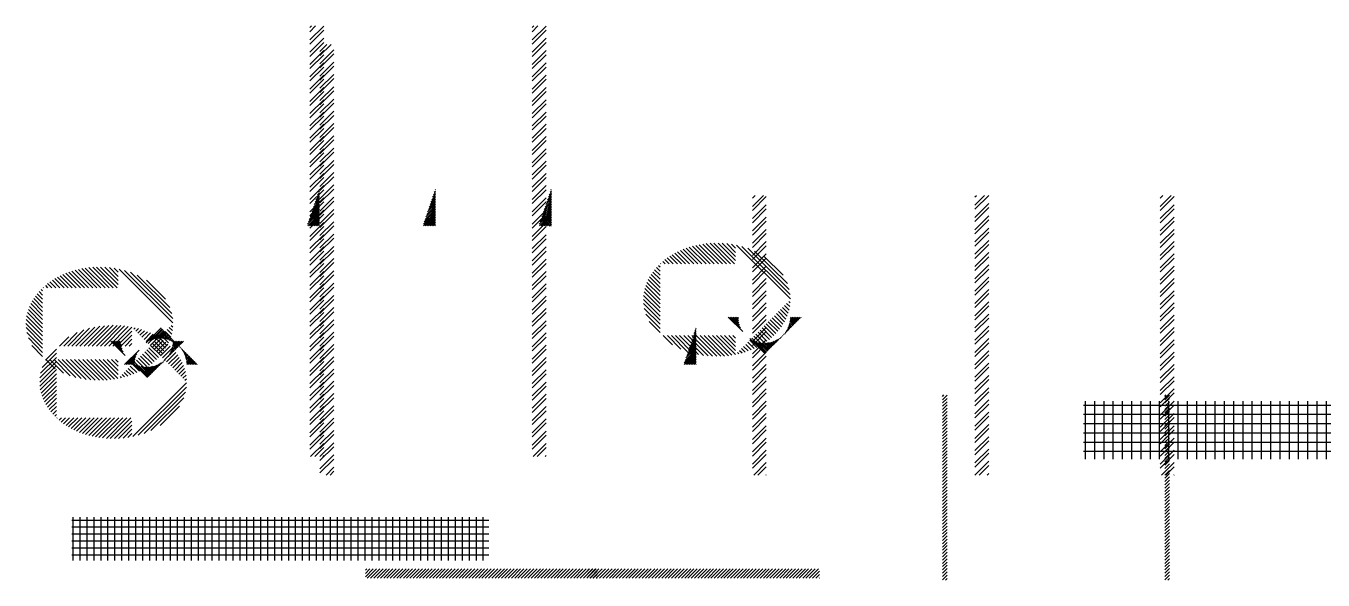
# Paper-space layout 'Layout1' of a CAD drawing. Extents: x -542 to 3071708, y -2912 to 2371007.
# Drawn here: x 19592 to 33588, y 20091 to 26077 of the extents above; entities that cross this region are included whole.
import ezdxf

# ---------------------------------------------------------------- set-up
doc = ezdxf.new("R2010")
doc.units = 0
doc.header["$LTSCALE"] = 500
doc.layers.get('0').update_dxf_attribs({"linetype": 'CONTINUOUS'})
doc.layers.add('DIM', color=2, linetype='CONTINUOUS')

# ---------------------------------------------------------------- blocks, each defined once
blk = doc.blocks.new('*X')
at = {"color": 0}
for p, q in [((1902, 25546), (2116, 25760)), ((1947, 25546), (2166, 25766)), ((1991, 25546), (2214, 25769)), ((2035, 25546), (2259, 25770)), ((2079, 25546), (2302, 25769)), ((2123, 25546), (2344, 25767)), ((2168, 25546), (2384, 25763)), ((2212, 25546), (2423, 25757)), ((1681, 25546), (1783, 25647)), ((1726, 25546), (1873, 25693)), ((1770, 25546), (1944, 25720)), ((1814, 25546), (2006, 25738)), ((1858, 25546), (2063, 25751)), ((2256, 25546), (2460, 25750)), ((2300, 25546), (2462, 25708)), ((2344, 25546), (2462, 25664)), ((2389, 25546), (2462, 25619)), ((2483, 25729), (2496, 25743)), ((2505, 25707), (2532, 25734)), ((2527, 25685), (2566, 25724)), ((2549, 25663), (2599, 25712)), ((2571, 25641), (2631, 25700)), ((2593, 25618), (2662, 25687)), ((2615, 25596), (2692, 25673)), ((2616, 25579), (2778, 25741)), ((2638, 25574), (2720, 25657)), ((2655, 25601), (2787, 25733)), ((2660, 25552), (2748, 25641)), ((2682, 25530), (2775, 25624)), ((2684, 25612), (2796, 25724)), ((2709, 25619), (2805, 25715)), ((2731, 25623), (2814, 25706)), ((2750, 25625), (2822, 25697)), ((2769, 25626), (2831, 25688)), ((2786, 25626), (2840, 25680)), ((2803, 25624), (2849, 25671)), ((2818, 25622), (2858, 25662)), ((2833, 25619), (2867, 25653)), ((2847, 25616), (2875, 25644)), ((2860, 25612), (2884, 25635)), ((2873, 25607), (2893, 25627)), ((2886, 25602), (2902, 25618)), ((1529, 25394), (1647, 25512)), ((2383, 25346), (2539, 25502)), ((2433, 25546), (2462, 25575)), ((2704, 25508), (2801, 25606)), ((2726, 25486), (2827, 25587)), ((2748, 25464), (2851, 25567)), ((2770, 25442), (2874, 25546)), ((2792, 25420), (2896, 25523)), ((2814, 25398), (2917, 25500)), ((2836, 25375), (2937, 25476)), ((2898, 25596), (2911, 25609)), ((2909, 25590), (2920, 25600)), ((2920, 25583), (2928, 25591)), ((2931, 25576), (2937, 25582)), ((2941, 25569), (2946, 25574)), ((2951, 25561), (2955, 25565)), ((2960, 25553), (2964, 25556)), ((2970, 25544), (2973, 25547)), ((2978, 25535), (2981, 25538)), ((2986, 25525), (2990, 25529)), ((2994, 25516), (2999, 25521)), ((3002, 25505), (3008, 25512)), ((3009, 25495), (3017, 25503)), ((3015, 25484), (3026, 25494)), ((3021, 25472), (3035, 25485)), ((3027, 25460), (3043, 25476)), ((16532, 25477), (16536, 25481)), ((1467, 25155), (1647, 25335)), ((1469, 25201), (1647, 25379)), ((1476, 25253), (1647, 25424)), ((1493, 25313), (1647, 25468)), ((2401, 25346), (2516, 25462)), ((2418, 25346), (2505, 25433)), ((2436, 25346), (2498, 25409)), ((2454, 25346), (2494, 25387)), ((2471, 25346), (2492, 25367)), ((2489, 25346), (2491, 25349)), ((2858, 25353), (2956, 25450)), ((2881, 25331), (2973, 25424)), ((2903, 25309), (2990, 25396)), ((2925, 25287), (3005, 25367)), ((2947, 25265), (3019, 25337)), ((3032, 25448), (3052, 25467)), ((3037, 25435), (3061, 25459)), ((3041, 25421), (3070, 25450)), ((3045, 25407), (3079, 25441)), ((3047, 25392), (3088, 25432)), ((3050, 25377), (3096, 25423)), ((3051, 25360), (3105, 25414)), ((3055, 25346), (3114, 25406)), ((3072, 25346), (3123, 25397)), ((3090, 25346), (3132, 25388)), ((3108, 25346), (3141, 25379)), ((3125, 25346), (3149, 25370)), ((3143, 25346), (3158, 25361)), ((3161, 25346), (3167, 25353)), ((16460, 25264), (16536, 25339)), ((16469, 25290), (16536, 25357)), ((16478, 25317), (16536, 25375)), ((16487, 25343), (16536, 25392)), ((16496, 25370), (16536, 25410)), ((16505, 25397), (16536, 25428)), ((16514, 25423), (16536, 25445)), ((16523, 25450), (16536, 25463)), ((1469, 25113), (1647, 25291)), ((1474, 25074), (1647, 25247)), ((1482, 25038), (1647, 25203)), ((2969, 25243), (3030, 25304)), ((2991, 25221), (3040, 25270)), ((3013, 25199), (3048, 25233)), ((16406, 25104), (16536, 25233)), ((16407, 25087), (16536, 25216)), ((16415, 25130), (16536, 25251)), ((16424, 25157), (16536, 25269)), ((16425, 25087), (16536, 25198)), ((16433, 25184), (16536, 25286)), ((16442, 25210), (16536, 25304)), ((16451, 25237), (16536, 25322)), ((1493, 25004), (1647, 25159)), ((1505, 24972), (1647, 25114)), ((1519, 24942), (1647, 25070)), ((2472, 24569), (3053, 25150)), ((2530, 24583), (3050, 25103)), ((3035, 25177), (3052, 25193)), ((16442, 25087), (16536, 25180)), ((16460, 25087), (16536, 25163)), ((16478, 25087), (16536, 25145)), ((16495, 25087), (16536, 25127)), ((16513, 25087), (16536, 25110)), ((16531, 25087), (16536, 25092)), ((1535, 24913), (1647, 25026)), ((1551, 24886), (1647, 24982)), ((1569, 24860), (1647, 24938)), ((2594, 24603), (3041, 25049)), ((2668, 24633), (3021, 24985)), ((1588, 24835), (1647, 24893)), ((1609, 24811), (1647, 24849)), ((1630, 24788), (1647, 24805)), ((2768, 24688), (2974, 24895)), ((1652, 24766), (1657, 24770)), ((1676, 24745), (1701, 24770)), ((1700, 24725), (1745, 24770)), ((1725, 24706), (1790, 24770)), ((1752, 24689), (1834, 24770)), ((1779, 24672), (1878, 24770)), ((1807, 24655), (1922, 24770)), ((1836, 24640), (1966, 24770)), ((1866, 24626), (2010, 24770)), ((1897, 24613), (2055, 24770)), ((1930, 24601), (2099, 24770)), ((1963, 24591), (2143, 24770)), ((1998, 24581), (2187, 24770)), ((2033, 24572), (2231, 24770)), ((2070, 24564), (2276, 24770)), ((2107, 24558), (2320, 24770)), ((2146, 24553), (2364, 24770)), ((2187, 24549), (2408, 24770)), ((2229, 24547), (2452, 24770)), ((2273, 24547), (2462, 24735)), ((2319, 24548), (2462, 24691)), ((2367, 24552), (2462, 24647)), ((2417, 24559), (2462, 24603)), ((2864, 18376), (2882, 18394)), ((2864, 18332), (2926, 18394)), ((2864, 18243), (3014, 18393)), ((2864, 18199), (3014, 18349)), ((14739, 18318), (14815, 18394)), ((14739, 18274), (14859, 18394)), ((14739, 18186), (14889, 18336)), ((2864, 18111), (3014, 18261)), ((2864, 18066), (3014, 18216)), ((14739, 18142), (14889, 18292)), ((14739, 18053), (14889, 18203)), ((2864, 17978), (3014, 18128)), ((2864, 17934), (3014, 18084)), ((14739, 18009), (14889, 18159)), ((14739, 17921), (14889, 18071)), ((2864, 17845), (3014, 17995)), ((2864, 17801), (3014, 17951)), ((14739, 17876), (14889, 18026)), ((14739, 17788), (14889, 17938)), ((2864, 17713), (3014, 17863)), ((2864, 17669), (3014, 17819)), ((14739, 17744), (14889, 17894)), ((14739, 17655), (14889, 17805)), ((2864, 17580), (3014, 17730)), ((2864, 17536), (3014, 17686)), ((14739, 17611), (14889, 17761)), ((14739, 17523), (14889, 17673)), ((2864, 17448), (3014, 17598)), ((2864, 17403), (3014, 17553)), ((14739, 17479), (14889, 17629)), ((14739, 17390), (14889, 17540)), ((14739, 17346), (14889, 17496)), ((2864, 17315), (3014, 17465)), ((2864, 17271), (3014, 17421)), ((14739, 17258), (14889, 17408)), ((14739, 17213), (14889, 17363)), ((2864, 17183), (3014, 17333)), ((2864, 17138), (3014, 17288)), ((14739, 17125), (14889, 17275)), ((14739, 17081), (14889, 17231)), ((2864, 17050), (3014, 17200)), ((2864, 17006), (3014, 17156)), ((14739, 16992), (14889, 17142)), ((14739, 16948), (14889, 17098)), ((2864, 16917), (3014, 17067)), ((2864, 16873), (3014, 17023)), ((14739, 16860), (14889, 17010)), ((14739, 16816), (14889, 16966)), ((2864, 16785), (3014, 16935)), ((2864, 16741), (3014, 16891)), ((2864, 16652), (3014, 16802)), ((14739, 16727), (14889, 16877)), ((14739, 16683), (14889, 16833)), ((2864, 16608), (3014, 16758)), ((2864, 16520), (3014, 16670)), ((14739, 16595), (14889, 16745)), ((14739, 16551), (14889, 16701)), ((23805, 16645), (23924, 16764)), ((23805, 16734), (23836, 16764)), ((23805, 16601), (23955, 16751)), ((23805, 16513), (23955, 16663)), ((26205, 16659), (26310, 16764)), ((26205, 16614), (26355, 16764)), ((26205, 16747), (26222, 16764)), ((26205, 16526), (26355, 16676)), ((2864, 16475), (3014, 16625)), ((2864, 16387), (3014, 16537)), ((14739, 16462), (14889, 16612)), ((14739, 16418), (14889, 16568)), ((23805, 16468), (23955, 16618)), ((23805, 16380), (23955, 16530)), ((26205, 16482), (26355, 16632)), ((26205, 16393), (26355, 16543)), ((2864, 16343), (3014, 16493)), ((2864, 16254), (3014, 16404)), ((14739, 16330), (14889, 16480)), ((14739, 16285), (14889, 16435)), ((23805, 16336), (23955, 16486)), ((23805, 16247), (23955, 16397)), ((26205, 16349), (26355, 16499)), ((26205, 16261), (26355, 16411)), ((2864, 16210), (3014, 16360)), ((2864, 16122), (3014, 16272)), ((14739, 16197), (14889, 16347)), ((14739, 16153), (14889, 16303)), ((23805, 16203), (23955, 16353)), ((23805, 16115), (23955, 16265)), ((26205, 16217), (26355, 16367)), ((26205, 16128), (26355, 16278)), ((2864, 16078), (3014, 16228)), ((2864, 15989), (3014, 16139)), ((14739, 16064), (14889, 16214)), ((14739, 16020), (14889, 16170)), ((23805, 16071), (23955, 16221)), ((23805, 15982), (23955, 16132)), ((26205, 16084), (26355, 16234)), ((26205, 15996), (26355, 16146)), ((26205, 15952), (26355, 16102)), ((2864, 15945), (3014, 16095)), ((2864, 15857), (3014, 16007)), ((2864, 15812), (3014, 15962)), ((14739, 15932), (14889, 16082)), ((14739, 15888), (14889, 16038)), ((23805, 15938), (23955, 16088)), ((23805, 15850), (23955, 16000)), ((26205, 15863), (26355, 16013)), ((26205, 15819), (26355, 15969)), ((2864, 15724), (3014, 15874)), ((2864, 15680), (3014, 15830)), ((14739, 15799), (14889, 15949)), ((14739, 15755), (14889, 15905)), ((14739, 15667), (14889, 15817)), ((23805, 15805), (23955, 15955)), ((23805, 15717), (23955, 15867)), ((23805, 15673), (23955, 15823)), ((26205, 15731), (26355, 15881)), ((26205, 15686), (26355, 15836)), ((2864, 15592), (3014, 15742)), ((2864, 15547), (3014, 15697)), ((14739, 15622), (14889, 15772)), ((14739, 15534), (14889, 15684)), ((23805, 15584), (23955, 15734)), ((23805, 15540), (23955, 15690)), ((26205, 15598), (26355, 15748)), ((26205, 15554), (26355, 15704)), ((2864, 15459), (3014, 15609)), ((2864, 15415), (3014, 15565)), ((14739, 15490), (14889, 15640)), ((14739, 15402), (14889, 15552)), ((23805, 15452), (23955, 15602)), ((23805, 15408), (23955, 15558)), ((26205, 15465), (26355, 15615)), ((26205, 15421), (26355, 15571)), ((2864, 15326), (3014, 15476)), ((2864, 15282), (3014, 15432)), ((14739, 15357), (14889, 15507)), ((14739, 15269), (14889, 15419)), ((23805, 15319), (23955, 15469)), ((23805, 15275), (23955, 15425)), ((26205, 15333), (26355, 15483)), ((26205, 15289), (26355, 15439)), ((2864, 15194), (3014, 15344)), ((2864, 15150), (3014, 15300)), ((14739, 15225), (14889, 15375)), ((14739, 15136), (14889, 15286)), ((23805, 15187), (23955, 15337)), ((23805, 15143), (23955, 15293)), ((26205, 15200), (26355, 15350)), ((26205, 15156), (26355, 15306)), ((2864, 15061), (3014, 15211)), ((2864, 15017), (3014, 15167)), ((14739, 15092), (14889, 15242)), ((14739, 15004), (14889, 15154)), ((23805, 15054), (23955, 15204)), ((23805, 15010), (23955, 15160)), ((26205, 15068), (26355, 15218)), ((26205, 15023), (26355, 15173)), ((2864, 14929), (3014, 15079)), ((2864, 14884), (3014, 15034)), ((14739, 14960), (14889, 15110)), ((14739, 14871), (14889, 15021)), ((14739, 14827), (14889, 14977)), ((23805, 14922), (23955, 15072)), ((23805, 14877), (23955, 15027)), ((26205, 14935), (26355, 15085)), ((26205, 14891), (26355, 15041)), ((2864, 14796), (3014, 14946)), ((2864, 14752), (3014, 14902)), ((14739, 14739), (14889, 14889)), ((14739, 14694), (14889, 14844)), ((23805, 14789), (23955, 14939)), ((23805, 14745), (23955, 14895)), ((26205, 14802), (26355, 14952)), ((26205, 14758), (26355, 14908)), ((2864, 14663), (3014, 14813)), ((2864, 14619), (3014, 14769)), ((14739, 14606), (14889, 14756)), ((14739, 14562), (14889, 14712)), ((23805, 14656), (23955, 14806)), ((23805, 14612), (23955, 14762)), ((26205, 14670), (26355, 14820)), ((26205, 14626), (26355, 14776)), ((2864, 14531), (3014, 14681)), ((2864, 14487), (3014, 14637)), ((14739, 14473), (14889, 14623)), ((14739, 14429), (14889, 14579)), ((23805, 14524), (23955, 14674)), ((23805, 14480), (23955, 14630)), ((26205, 14537), (26355, 14687)), ((26205, 14493), (26355, 14643)), ((2864, 14398), (3014, 14548)), ((2864, 14354), (3014, 14504)), ((14739, 14341), (14889, 14491)), ((14739, 14297), (14889, 14447)), ((23805, 14391), (23955, 14541)), ((23805, 14347), (23955, 14497)), ((26205, 14405), (26355, 14555)), ((26205, 14361), (26355, 14511)), ((26205, 14272), (26355, 14422)), ((27380, 14500), (27580, 14500)), ((27400, 13915), (27400, 14540)), ((27500, 13915), (27500, 14540)), ((27580, 14500), (33380, 14500)), ((27600, 13915), (27600, 14540)), ((27700, 13915), (27700, 14540)), ((27800, 13915), (27800, 14540)), ((27900, 13915), (27900, 14540)), ((28000, 13915), (28000, 14540)), ((28100, 13915), (28100, 14540)), ((28200, 13915), (28200, 14540)), ((28300, 13915), (28300, 14540)), ((28400, 13915), (28400, 14540)), ((28500, 13915), (28500, 14540)), ((28600, 13915), (28600, 14540)), ((28700, 13915), (28700, 14540)), ((28800, 13915), (28800, 14540)), ((28900, 13915), (28900, 14540)), ((29000, 13915), (29000, 14540)), ((29100, 13915), (29100, 14540)), ((29200, 13915), (29200, 14540)), ((29300, 13915), (29300, 14540)), ((29400, 13915), (29400, 14540)), ((29500, 13915), (29500, 14540)), ((29600, 13915), (29600, 14540)), ((29700, 13915), (29700, 14540)), ((29800, 13915), (29800, 14540)), ((29900, 13915), (29900, 14540)), ((30000, 13915), (30000, 14540)), ((30100, 13915), (30100, 14540)), ((30200, 13915), (30200, 14540)), ((30300, 13915), (30300, 14540)), ((30400, 13915), (30400, 14540)), ((30500, 13915), (30500, 14540)), ((30600, 13915), (30600, 14540)), ((30700, 13915), (30700, 14540)), ((30800, 13915), (30800, 14540)), ((30900, 13915), (30900, 14540)), ((31000, 13915), (31000, 14540)), ((31100, 13915), (31100, 14540)), ((31200, 13915), (31200, 14540)), ((31300, 13915), (31300, 14540)), ((31400, 13915), (31400, 14540)), ((31500, 13915), (31500, 14540)), ((31600, 13915), (31600, 14540)), ((31700, 13915), (31700, 14540)), ((31800, 13915), (31800, 14540)), ((31900, 13915), (31900, 14540)), ((32000, 13915), (32000, 14540)), ((32100, 13915), (32100, 14540)), ((32200, 13915), (32200, 14540)), ((32300, 13915), (32300, 14540)), ((32400, 13915), (32400, 14540)), ((32500, 13915), (32500, 14540)), ((32600, 13915), (32600, 14540)), ((32700, 13915), (32700, 14540)), ((32800, 13915), (32800, 14540)), ((32900, 13915), (32900, 14540)), ((33000, 13915), (33000, 14540)), ((33100, 13915), (33100, 14540)), ((33200, 13915), (33200, 14540)), ((33300, 13915), (33300, 14540)), ((2864, 14266), (3014, 14416)), ((2864, 14221), (3014, 14371)), ((2864, 14133), (3014, 14283)), ((9690, 14392), (9706, 14409)), ((9690, 14357), (9740, 14407)), ((9690, 14322), (9740, 14372)), ((9690, 14286), (9740, 14336)), ((9690, 14251), (9740, 14301)), ((14739, 14208), (14889, 14358)), ((14739, 14164), (14889, 14314)), ((23805, 14259), (23955, 14409)), ((23805, 14214), (23955, 14364)), ((26205, 14228), (26355, 14378)), ((26205, 14140), (26355, 14290)), ((27380, 14400), (27580, 14400)), ((27380, 14300), (27580, 14300)), ((27580, 14400), (33380, 14400)), ((27580, 14300), (33380, 14300)), ((2864, 14089), (3014, 14239)), ((2864, 14001), (3014, 14151)), ((9690, 14216), (9740, 14266)), ((9690, 14180), (9740, 14230)), ((9690, 14145), (9740, 14195)), ((9690, 14110), (9740, 14160)), ((14739, 14076), (14889, 14226)), ((14739, 14031), (14889, 14181)), ((23805, 14126), (23955, 14276)), ((23805, 14082), (23955, 14232)), ((23805, 13993), (23955, 14143)), ((26205, 14095), (26355, 14245)), ((26205, 14007), (26355, 14157)), ((27380, 14200), (27580, 14200)), ((27580, 14200), (33380, 14200)), ((2864, 13956), (3014, 14106)), ((2864, 13868), (3014, 14018)), ((9690, 14074), (9740, 14124)), ((9690, 14039), (9740, 14089)), ((9690, 14003), (9740, 14053)), ((9690, 13968), (9740, 14018)), ((14739, 13943), (14889, 14093)), ((14739, 13899), (14889, 14049)), ((23805, 13949), (23955, 14099)), ((23805, 13861), (23955, 14011)), ((26205, 13963), (26355, 14113)), ((26205, 13874), (26355, 14024)), ((27380, 14100), (27580, 14100)), ((27380, 14000), (27580, 14000)), ((27580, 14100), (33380, 14100)), ((27580, 14000), (33380, 14000)), ((2864, 13824), (3014, 13974)), ((2873, 13744), (3014, 13885)), ((9690, 13933), (9740, 13983)), ((9690, 13897), (9740, 13947)), ((9690, 13862), (9740, 13912)), ((9690, 13827), (9740, 13877)), ((14739, 13811), (14889, 13961)), ((14739, 13766), (14889, 13916)), ((23805, 13817), (23955, 13967)), ((23821, 13744), (23955, 13878)), ((26205, 13830), (26355, 13980)), ((26207, 13744), (26355, 13892)), ((2917, 13744), (3014, 13841)), ((3005, 13744), (3014, 13753)), ((9690, 13791), (9740, 13841)), ((9690, 13756), (9740, 13806)), ((9690, 13721), (9740, 13771)), ((9690, 13685), (9740, 13735)), ((14805, 13744), (14889, 13828)), ((14849, 13744), (14889, 13784)), ((23865, 13744), (23955, 13834)), ((23953, 13744), (23955, 13746)), ((26251, 13744), (26355, 13848)), ((26340, 13744), (26355, 13759)), ((9690, 13650), (9740, 13700)), ((9690, 13615), (9740, 13665)), ((9690, 13579), (9740, 13629)), ((9690, 13544), (9740, 13594)), ((9690, 13509), (9740, 13559)), ((9690, 13473), (9740, 13523)), ((9690, 13438), (9740, 13488)), ((9690, 13402), (9740, 13452)), ((9690, 13367), (9740, 13417)), ((9690, 13332), (9740, 13382)), ((9690, 13296), (9740, 13346)), ((9690, 13261), (9740, 13311)), ((9690, 13226), (9740, 13276)), ((9690, 13190), (9740, 13240)), ((9690, 13155), (9740, 13205)), ((9690, 13120), (9740, 13170)), ((9690, 13084), (9740, 13134)), ((9690, 13049), (9740, 13099)), ((9690, 13014), (9740, 13064)), ((9690, 12978), (9740, 13028)), ((9690, 12943), (9740, 12993)), ((9690, 12907), (9740, 12957)), ((9690, 12872), (9740, 12922)), ((9690, 12837), (9740, 12887)), ((9690, 12801), (9740, 12851)), ((9690, 12766), (9740, 12816)), ((9690, 12731), (9740, 12781)), ((9690, 12695), (9740, 12745)), ((9690, 12660), (9740, 12710)), ((9690, 12625), (9740, 12675)), ((9690, 12589), (9740, 12639)), ((9690, 12554), (9740, 12604)), ((3464, 12444), (3548, 12529)), ((3464, 12479), (3513, 12529)), ((3464, 12515), (3478, 12529)), ((3484, 12429), (3584, 12529)), ((3519, 12429), (3619, 12529)), ((3554, 12429), (3654, 12529)), ((3590, 12429), (3690, 12529)), ((3625, 12429), (3725, 12529)), ((3661, 12429), (3761, 12529)), ((3696, 12429), (3796, 12529)), ((3731, 12429), (3831, 12529)), ((3767, 12429), (3867, 12529)), ((3802, 12429), (3902, 12529)), ((3837, 12429), (3937, 12529)), ((3873, 12429), (3973, 12529)), ((3908, 12429), (4008, 12529)), ((3943, 12429), (4043, 12529)), ((3979, 12429), (4079, 12529)), ((4014, 12429), (4114, 12529)), ((4049, 12429), (4149, 12529)), ((4085, 12429), (4185, 12529)), ((4120, 12429), (4220, 12529)), ((4155, 12429), (4255, 12529)), ((4191, 12429), (4291, 12529)), ((4226, 12429), (4326, 12529)), ((4262, 12429), (4362, 12529)), ((4297, 12429), (4397, 12529)), ((4332, 12429), (4432, 12529)), ((4368, 12429), (4468, 12529)), ((4403, 12429), (4503, 12529)), ((4438, 12429), (4538, 12529)), ((4474, 12429), (4574, 12529)), ((4509, 12429), (4609, 12529)), ((4544, 12429), (4644, 12529)), ((4580, 12429), (4680, 12529)), ((4615, 12429), (4715, 12529)), ((4650, 12429), (4750, 12529)), ((4686, 12429), (4786, 12529)), ((4721, 12429), (4821, 12529)), ((4757, 12429), (4857, 12529)), ((4792, 12429), (4892, 12529)), ((4827, 12429), (4927, 12529)), ((4863, 12429), (4963, 12529)), ((4898, 12429), (4998, 12529)), ((4933, 12429), (5033, 12529)), ((4969, 12429), (5069, 12529)), ((5004, 12429), (5104, 12529)), ((5039, 12429), (5139, 12529)), ((5075, 12429), (5175, 12529)), ((5110, 12429), (5210, 12529)), ((5145, 12429), (5245, 12529)), ((5181, 12429), (5281, 12529)), ((5216, 12429), (5316, 12529)), ((5252, 12429), (5352, 12529)), ((5287, 12429), (5387, 12529)), ((5322, 12429), (5422, 12529)), ((5358, 12429), (5458, 12529)), ((5393, 12429), (5493, 12529)), ((5428, 12429), (5528, 12529)), ((5464, 12429), (5564, 12529)), ((5499, 12429), (5599, 12529)), ((5534, 12429), (5634, 12529)), ((5570, 12429), (5670, 12529)), ((5605, 12429), (5705, 12529)), ((5640, 12429), (5740, 12529)), ((5676, 12429), (5776, 12529)), ((5711, 12429), (5811, 12529)), ((5746, 12429), (5846, 12529)), ((5782, 12429), (5882, 12529)), ((5817, 12429), (5917, 12529)), ((5853, 12429), (5953, 12529)), ((5888, 12429), (5964, 12504)), ((5923, 12429), (5964, 12469)), ((9690, 12519), (9740, 12569)), ((9690, 12483), (9740, 12533)), ((9690, 12448), (9740, 12498)), ((9690, 12413), (9740, 12463)), ((5959, 12429), (5964, 12434)), ((9722, 12409), (9740, 12427))]:
    blk.add_line(p, q, dxfattribs=at)

psp = doc.layouts.get("Layout1")

# ---------------------------------------------------------------- block references
at = {"color": 0}
for p in [(19791, 7682), (22191, 7682), (3625, 7482), (3625, 7482), (8025, 7482), (8025, 7482), (6225, -1170), (6225, -1170), (7475, -1170), (7475, -1170), (8725, -1170), (8725, -1170)]:
    psp.add_blockref('*X', p, dxfattribs=at)
at = {"layer": 'DIM', "color": 0, "xscale": -1, "rotation": 180}
for p in [(24787, 48278), (18125, 48019)]:
    psp.add_blockref('*X', p, dxfattribs=at)
at = {"layer": 'DIM', "color": 0, "xscale": 0.75, "yscale": 0.75, "zscale": 0.75}
psp.add_blockref('*X', (-448, 9865), dxfattribs=at)
at = {"layer": 'DIM', "color": 0}
for p in [(10289, -2667), (18273, -2927)]:
    psp.add_blockref('*X', p, dxfattribs=at)

doc.saveas('drawing.dxf')
